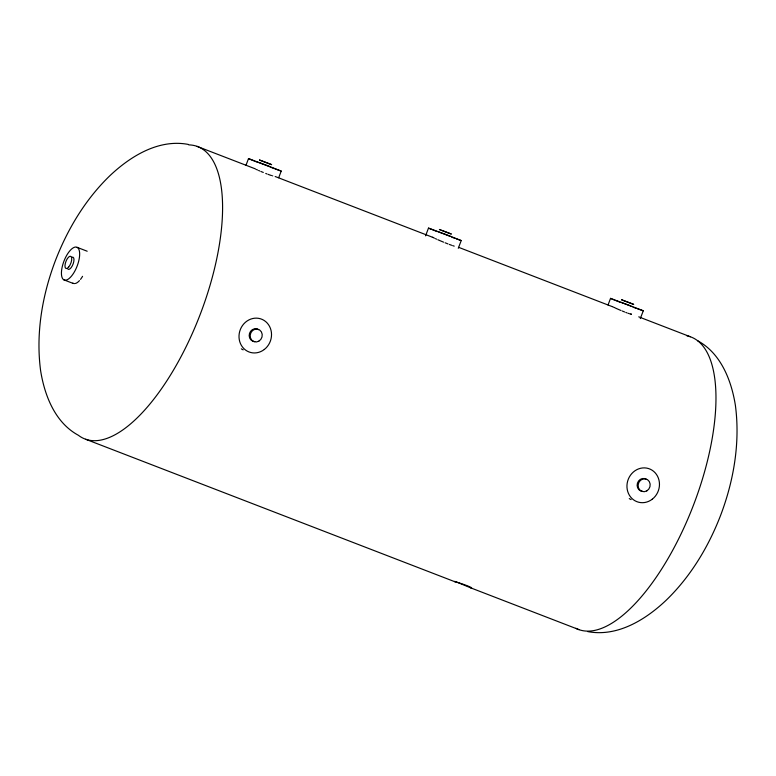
<?xml version="1.0" encoding="UTF-8"?>
<svg xmlns="http://www.w3.org/2000/svg" width="776" height="776" viewBox="0 0 776 776"><rect width="100%" height="100%" fill="white"/><g stroke="black" fill="none" stroke-linecap="round" stroke-linejoin="round"><path stroke-width="1.16" d="M245.992 165.249L248.504 158.624L266.362 165.201L281.213 171.089L278.7 177.714M425.568 235.826L428.498 228.105L446.355 234.672L461.216 240.57L458.276 248.291M608.035 304.987L610.547 298.372L641.81 310.167L643.255 310.837L640.316 318.558M188.306 144.423C158.711 138.739 130.31 156.296 109.649 175.939C85.224 199.626 67.337 229.483 55.203 261.134C42.137 295.792 35.745 333.535 40.585 370.462C44.523 395.469 55.067 422.687 78.415 435.297A156.684 62.72 -68.9 0 0 200.577 313.417A156.684 62.72 -68.9 0 0 188.733 144.879M587.694 631.577C617.289 637.261 645.69 619.704 666.351 600.061C690.776 576.374 708.663 546.517 720.797 514.866C733.863 480.208 740.255 442.465 735.415 405.538C731.477 380.531 720.933 353.313 697.585 340.703M270.533 167.034L258.757 162.572M451.457 234.071L439.391 229.473L440.361 229.88M450.526 236.505L438.585 231.937M455.143 581.496L454.503 581.408L455.153 581.855A9.147 0.66 19.3 0 1 466.638 585.511A9.147 0.66 19.3 0 1 470.79 587.888L579.051 629.675M281.213 171.089L275.364 169.023M461.216 240.57L456.327 238.853M643.255 310.837L637.406 308.77M455.638 581.631L470.78 587.888M450.924 233.886L441.399 230.297M621.169 302.388L630.684 305.977M271.736 167.684L274.462 168.693M451.729 237.155L455.357 238.504M633.779 307.422L636.495 308.431M196.949 146.325L254.586 168.567M275.17 176.511L432.989 237.427A12.416 0.592 22.3 0 0 434.473 238.184M458.713 247.36L612.39 306.675M638.745 316.85L690.33 336.755M77.193 247.369A17.567 7.032 -68.9 0 1 72.624 274.636A17.567 7.032 -68.9 0 1 61.818 268.835A17.567 7.032 -68.9 0 1 77.193 247.369L87.184 251.23M63.904 279.855L72.779 283.288M85.67 439.245L455.153 581.855M620.267 302.291L615.32 300.36M437.276 231.655L428.498 228.105M255.382 161.447L258.233 162.553M254.334 161.039L248.504 158.624M612.749 299.342L614.272 299.953M631.722 306.384L632.692 306.801M611.983 299.032L610.547 298.372M254.761 341.634A6.528 5.985 -70.8 0 1 249.523 333.35A6.528 5.985 -70.8 0 1 258.631 329.635M243.179 349.869A17.567 16.102 -70.8 0 1 241.336 348.841M642.703 491.373A6.528 5.985 -70.8 0 1 637.465 483.089A6.528 5.985 -70.8 0 1 646.573 479.374M631.121 499.608A17.567 16.102 -70.8 0 1 629.278 498.58M72.032 257.195A6.528 2.609 -68.9 0 1 73.186 263.782A6.528 2.609 -68.9 0 1 67.822 269.059M686.915 335.833A156.684 62.72 -68.9 0 1 693.957 503.857A156.684 62.72 -68.9 0 1 575.821 628.288M432.416 237.349A12.416 0.892 19.3 0 1 432.979 237.427M454.212 246.118A12.416 0.592 22.3 0 1 452.718 245.643M451.719 245.303A12.416 0.592 22.3 0 1 449.343 244.43M447.995 243.916A12.416 0.592 22.3 0 1 445.104 242.772M443.6 242.17A12.416 0.592 22.3 0 1 437.848 239.726M436.597 239.173A12.416 0.592 22.3 0 1 435.472 238.649M613.011 307.024A10.195 0.737 19.3 0 1 613.476 307.092A10.195 0.485 22.3 0 0 614.02 307.383M631.315 314.329A10.195 0.485 22.3 0 1 629.685 313.844M628.87 313.562A10.195 0.485 22.3 0 1 627.939 313.232M626.911 312.844A10.195 0.485 22.3 0 1 625.805 312.427M624.641 311.971A10.195 0.485 22.3 0 1 622.197 310.992M620.965 310.478A10.195 0.485 22.3 0 1 614.708 307.713M630.907 313.824A10.195 0.485 22.3 0 1 631.305 314.047M272.735 175.793A10.195 0.485 22.3 0 1 272.415 175.793M271.474 175.541A10.195 0.485 22.3 0 1 268.021 174.319M266.915 173.902A10.195 0.485 22.3 0 1 265.741 173.446M263.306 172.456A10.195 0.485 22.3 0 1 260.862 171.447M259.688 170.943A10.195 0.485 22.3 0 1 258.583 170.458M257.554 170.002A10.195 0.485 22.3 0 1 256.623 169.575M255.808 169.187A10.195 0.485 22.3 0 1 255.129 168.848M82.557 276.324A15.665 6.266 -68.9 0 1 80.52 279.36M79.462 280.621A15.665 6.266 -68.9 0 1 75.369 283.483M74.467 283.599A15.665 6.266 -68.9 0 1 72.925 283.056M259.524 160.021L271.581 164.619L259.524 160.021M621.557 299.769L633.623 304.357L621.557 299.769M258.825 341.178A6.528 5.985 -70.8 0 0 259.62 329.975A6.528 5.985 -70.8 0 0 250.182 335.358A6.528 5.985 -70.8 0 0 258.825 341.178M264.315 349.472A17.567 16.102 -70.8 0 0 262.443 319.528A17.567 16.102 -70.8 0 0 239.037 337.657A17.567 16.102 -70.8 0 0 264.315 349.472M646.767 490.917A6.528 5.985 -70.8 0 0 647.562 479.714A6.528 5.985 -70.8 0 0 638.124 485.097A6.528 5.985 -70.8 0 0 646.767 490.917M652.257 499.21A17.567 16.102 -70.8 0 0 650.385 469.267A17.567 16.102 -70.8 0 0 626.979 487.396A17.567 16.102 -70.8 0 0 652.257 499.21M68.657 267.109A6.528 2.609 -68.9 0 0 71.14 256.604A6.528 2.609 -68.9 0 0 65.291 263.481A6.528 2.609 -68.9 0 0 68.657 267.109"/></g></svg>
